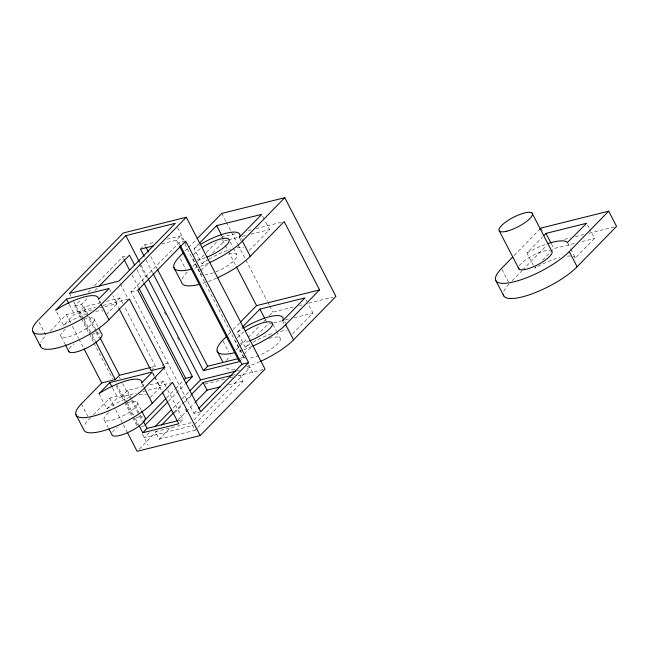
<?xml version="1.0" encoding="UTF-8"?>
<svg xmlns="http://www.w3.org/2000/svg" width="649" height="649" viewBox="0 0 649 649"><rect width="100%" height="100%" fill="white"/><g stroke="black" fill="none" stroke-linecap="round" stroke-linejoin="round"><path stroke-width="0.49" stroke-dasharray="3.25 2.43" d="M50.16 331.193L66.295 314.651L95.387 307.391M80.841 317.661L74.773 305.963L81.117 299.465M88.159 292.245L90.974 289.357M94.494 285.747L122.669 256.858L126.539 255.893M74.773 305.963L81.555 304.267L87.891 297.769M94.932 290.549L97.748 287.661M56.617 311.942L63.561 325.344L74.343 314.286L93.748 309.443M100.595 302.807L84.086 306.92L79.851 311.269L83.583 318.464M140.46 249.135L144.703 244.787L155.379 242.126M122.807 303.359L120.008 297.964L115.773 302.304L118.564 307.699M161.82 243.805L176.382 240.171L180.617 235.822L184.348 243.026M106.258 314.692L117.039 303.635L112.869 295.595M200.768 411.709L193.986 413.397L131.025 291.928L178.921 242.823L183.756 241.615M185.014 251.074L187.845 248.178M188.551 247.456L196.314 239.489M208.191 259.689A32.377 9.086 -27.4 0 0 205.125 261.62L202.05 263.818L194.181 248.632L199.089 243.602M192.883 266.26L197.126 261.92M197.831 261.19L205.603 253.224M206.309 252.502L216.904 241.639M202.05 263.818L206.26 259.503M212.572 253.029L224.497 240.803L227.442 240.073M249.257 250.4L269.603 229.551L264.97 220.619M90.641 417.583L89.246 419.019A41.431 11.625 -27.4 0 0 84.102 426.15M93.448 414.703L109.584 398.162L123.14 394.779L127.382 390.438L143.883 386.317M98.981 393.667L106.85 408.854L117.631 397.796L136.071 393.197M151.185 370.636L155.427 366.287L124.665 306.953M166.039 386.772L163.297 381.474L159.062 385.814L171.644 382.675M150.219 397.512L160.327 387.145L154.77 376.428M166.615 397.829L175.068 389.165M175.774 388.443L183.521 380.501M228.302 334.592L232.545 330.244M233.251 329.522L239.603 322.999M168.464 401.196L184.665 384.581M249.914 344.165A32.377 9.086 -27.4 0 0 248.413 345.13L245.338 347.329L237.469 332.142L241.679 327.826M149.148 432.623L144.216 437.677L192.712 425.574M173.105 408.059L181.558 399.395M182.264 398.673L188.608 392.166M174.248 412.147L190.449 395.541M139.251 449.14L156.871 431.074M174.492 413.007L182.247 405.057M185.062 402.169L191.406 395.663M236.171 349.77L239.002 346.874M239.708 346.152L247.48 338.186M248.186 337.464L260.192 325.149M263.721 321.531L266.552 318.635M269.376 315.738L272.904 312.12L294.24 306.79M245.338 347.329L249.549 343.013M256.566 335.825L267.786 324.313L272.694 323.097M159.167 439.235L195.081 430.271L191.147 422.677L155.233 431.642L159.167 439.235L171.141 426.961M178.183 419.741L194.384 403.134M180.146 422.329L182.977 419.432L166.501 387.656M239.343 361.647L243.586 357.299L184.819 243.927M193.986 413.397L198.213 409.065M193.962 419.789L201.012 412.569M194.392 424.608L250.06 367.545L245.208 368.754M195.081 430.271L197.199 428.105M197.896 427.383L242.977 381.174L239.043 373.581M292.545 333.919L312.891 313.061L307.796 303.237M514.162 255.511L538.8 230.257M533.381 265.473L526.899 252.972L542.45 237.023M512.175 280.798L522.031 270.698M522.737 269.976L546.669 245.444M536.179 266.707L534.768 268.151L535.855 267.502A36.685 10.295 -27.4 0 1 559.884 257.548M542.548 260.184L553.857 248.583L574.187 243.513M570.796 249.078L575.428 258.01L594.516 238.434L589.892 229.503M63.561 325.344L63.918 325.084A32.19 9.037 -27.4 0 1 87.704 313.443M194.181 248.632L197.247 246.433A32.377 9.086 -27.4 0 1 199.535 244.989M106.85 408.854L107.207 408.602A32.19 9.037 -27.4 0 1 130.993 396.953M237.469 332.142L240.536 329.943A32.377 9.086 -27.4 0 1 242.823 328.499M526.899 252.972L527.986 252.315A36.685 10.295 -27.4 0 1 545.014 244.568M167.028 239.213L180.617 235.822M221.139 237.291L235.684 233.664M248.291 230.517L251.204 229.795M256.047 228.586L283.199 221.812M228.424 239.822L238.224 237.38M242.15 236.398L246.068 235.425M250.968 234.2L269.603 229.551M131.025 291.928L137.799 290.233M106.42 301.355L120.008 297.964M103.15 305.452L128.356 299.165M99.573 307.991L117.039 303.635M299.092 305.582L302.969 304.616M308.786 303.164L333.026 297.112M564.492 239.351L570.39 237.883M575.298 236.658L585.122 234.208M589.049 233.226L614.587 226.858M581.934 241.574L594.516 238.434M273.675 322.845L281.512 320.89M285.438 319.916L288.375 319.178M294.265 317.71L312.891 313.061M151.542 367.261L155.427 366.287M165.106 363.87L168.983 362.905M239.7 358.264L243.586 357.299M149.708 384.865L163.297 381.474M142.861 391.501L160.327 387.145M236.479 370.936L239.384 370.206M233.218 375.033L235.157 374.546M204.889 384.103L225.252 379.024M230.103 377.807L233.007 377.085M237.858 375.876L263.072 369.581M228.416 384.808L242.977 381.174M141.612 426.466L144.516 425.744M178.118 420.641L182.977 419.432M587.572 225.041L589.43 228.61M567.559 242.823L570.333 248.186M551.545 244.121L553.857 248.583M540.909 228.091L542.296 230.768M501.953 269.392L508.435 281.901M262.658 216.149L264.508 219.727M305.947 299.668L307.334 302.345M241.501 237.964L242.426 239.749M284.789 321.474L285.714 323.259M239.749 238.272L241.136 240.949M283.037 321.782L283.962 323.567M221.747 213.424L225.933 221.496M226.396 222.396L231.052 231.369M231.515 232.261L237.558 243.927M238.029 244.827L245.468 259.178M245.93 260.079L267.323 301.347M267.794 302.247L269.189 304.941M269.651 305.833L272.904 312.12M230.184 241.866L232.959 247.228M233.421 248.121L236.666 254.376M273.01 324.492L276.247 330.739M276.709 331.631L279.954 337.886M222.185 236.341L224.497 240.803M265.473 319.852L267.786 324.313M222.542 239.992L224.87 244.486M225.333 245.387L228.132 250.782M228.602 251.682L236.058 266.066M177.607 227.775L184.113 240.317M184.576 241.217L185.971 243.902M248.664 364.86L253.994 375.138M192.964 258.821L200.833 274.008M244.121 357.518L236.252 342.339A20.492 5.752 -27.4 0 1 235.79 340.887M178.921 242.823L179.854 244.624M176.382 240.171L179.181 245.565M180.292 258.659L185.849 269.376M223.118 341.277L228.675 351.993M144.703 244.787L145.636 246.588M150.763 256.485L156.823 268.183M146.057 259.933L152.588 272.531M139.284 261.62L140.679 264.313M141.141 265.206L147.639 277.748M139.576 264.435L147.023 278.81M164.262 312.055L165.657 314.749M177.299 337.212L178.694 339.906M136.907 269.57L143.437 282.161M122.669 256.858L123.602 258.659M131.998 274.86L138.529 287.45M120.308 283.775L127.756 298.151M162.201 364.6L163.126 366.385M163.589 367.277L171.003 381.571M185.354 409.259L186.742 411.937M109.632 289.34L111.02 292.018M152.921 372.851L154.308 375.536M152.58 373.313L153.967 375.99M154.43 376.882L161.804 391.112M99.589 300.609L100.514 302.402M142.877 384.127L143.802 385.912M99.313 301.29L100.238 303.075M141.669 383.015L143.526 386.593M93.821 318.683L97.991 326.723M137.109 402.193L141.279 410.233M84.086 306.92L88.751 315.917M89.213 316.809L96.206 330.3M96.677 331.201L99.467 336.596M127.382 390.438L131.958 399.265M132.412 400.149L142.934 420.455M81.555 304.267L95.541 331.266M96.011 332.166L98.81 337.561M119.327 377.15L120.26 378.951M122.596 383.454L130.993 399.646M131.455 400.547L142.188 421.242M84.046 319.357L91.501 333.748M91.971 334.641L95.233 340.936M123.14 394.779L126.798 401.845M127.261 402.729L133.662 415.084M135.495 418.613L138.699 424.795M69.443 293.429L71.301 297.015M73.621 301.493L94.519 341.812M116.349 383.924L125.176 400.944M125.638 401.845L133.069 416.179M133.532 417.072L137.71 425.136M142.358 434.092L148.15 445.271M81.303 318.562L93.432 341.95M93.894 342.85L112.553 378.846M116.285 386.041L124.21 401.342M124.681 402.242L132.145 416.634M132.607 417.534L136.809 425.63M69.248 304.462L74.343 314.286M112.537 387.972L117.631 397.796M66.295 314.651L70.49 322.74M72.355 326.342L78.415 338.024M78.878 338.924L83.543 347.913M109.584 398.162L115.092 408.789M115.554 409.681L127.034 431.82M61.111 336.604L64.811 343.751M104.4 420.122L108.099 427.261M39.005 322.107L45.949 335.509A41.431 11.625 -27.4 0 0 40.806 342.64M81.368 403.832L87.85 416.342M575.428 258.01L575.314 257.653A36.685 10.295 -27.4 0 0 573.254 256.485M503.835 291.352A44.546 12.501 -27.4 0 1 509.36 283.686M567.323 256.144A36.685 10.295 -27.4 0 1 572.313 256.258M519.33 265.839A18.707 5.249 -27.4 0 1 533.778 254.968A18.707 5.249 -27.4 0 1 550.198 250.368M127.318 402.696A18.707 5.249 -27.4 0 1 135.138 407.442A18.707 5.249 -27.4 0 1 110.184 420.649A18.707 5.249 -27.4 0 1 109.308 412.229M112.577 432.129A18.707 5.249 -27.4 0 1 117.185 427.407M135.99 417.64A18.707 5.249 -27.4 0 1 142.707 416.569M139.129 394.795A32.19 9.037 -27.4 0 1 146.26 394.503M84.029 319.186A18.707 5.249 -27.4 0 1 91.85 323.932A18.707 5.249 -27.4 0 1 66.896 337.131A18.707 5.249 -27.4 0 1 66.02 328.71M95.841 311.285A32.19 9.037 -27.4 0 1 102.972 310.993M69.289 348.618A18.707 5.249 -27.4 0 1 73.897 343.897M91.898 334.373A18.707 5.249 -27.4 0 1 99.419 333.059M269.221 338.445A20.492 5.752 -27.4 0 1 279.792 341.058A20.492 5.752 -27.4 0 1 259.795 355.117M258.992 355.449A20.492 5.752 -27.4 0 1 248.583 358.362M245.801 358.305A20.492 5.752 -27.4 0 1 243.667 356.066M244.454 354.046A20.492 5.752 -27.4 0 1 252.583 346.631M252.047 346.452A41.431 11.625 -27.4 0 1 243.286 349.998M242.361 350.33A41.431 11.625 -27.4 0 1 236.99 352.042M248.786 341.163A20.492 5.752 -27.4 0 1 237.932 343.118M237.437 337.683A20.492 5.752 -27.4 0 1 245.541 330.893M259.916 361.631A41.431 11.625 -27.4 0 1 246.612 366.709M234.841 369.257A41.431 11.625 -27.4 0 1 225.82 367.553M226.493 360.528A41.431 11.625 -27.4 0 1 230.525 355.571M253.078 342.258A32.377 9.086 -27.4 0 1 273.213 333.124M280.522 331.25A32.377 9.086 -27.4 0 1 286.947 330.844M205.498 257.653A20.492 5.752 -27.4 0 1 197.426 259.665M193.686 254.773A20.492 5.752 -27.4 0 1 202.253 247.383M228.497 254.197A20.492 5.752 -27.4 0 1 235.936 258.424A20.492 5.752 -27.4 0 1 215.703 271.939M213.367 272.84A20.492 5.752 -27.4 0 1 205.295 274.852M202.512 274.795A20.492 5.752 -27.4 0 1 200.379 272.556M201.166 270.536A20.492 5.752 -27.4 0 1 208.475 263.681M208.986 259.219A32.377 9.086 -27.4 0 1 230.801 249.338M237.234 247.731A32.377 9.086 -27.4 0 1 243.659 247.334M208.759 262.934A41.431 11.625 -27.4 0 1 199.997 266.488M198.148 267.137A41.431 11.625 -27.4 0 1 191.999 269.002M216.628 278.121A41.431 11.625 -27.4 0 1 207.867 281.674M206.025 282.323A41.431 11.625 -27.4 0 1 201.571 283.718M182.093 279.192A41.431 11.625 -27.4 0 1 187.237 272.053"/><path stroke-width="0.97" d="M125.817 235.644L69.443 293.429L118.913 281.082L175.287 223.297L125.817 235.644L139.284 261.62M66.474 299.1L55.692 310.157L56.049 309.906A32.19 9.037 -27.4 0 1 98.453 299.319L109.17 288.448L66.474 299.1L68.786 303.57M99.159 286.217L129.443 255.171L134.578 265.068M186.304 217.261L123.278 232.983L38.08 320.322A41.431 11.625 -27.4 0 0 49.884 332.661A41.431 11.625 -27.4 0 0 101.106 304.592L186.304 217.261L265.011 369.103L200.16 435.576L137.134 451.306L127.496 432.705M40.319 344.554A41.431 11.625 -27.4 0 0 66.587 345.122A41.431 11.625 -27.4 0 0 108.975 319.779L129.321 298.921L164.741 367.253L144.394 388.11A41.431 11.625 -27.4 0 1 93.172 416.179A41.431 11.625 -27.4 0 1 81.368 403.832L101.715 382.983L115.271 379.6L119.505 375.252L150.576 367.496M183.602 252.526L179.367 256.874A41.431 11.625 -27.4 0 0 191.171 269.213M197.028 238.767L221.747 213.424L284.773 197.694L335.931 296.39L293.551 339.841A41.431 11.625 -27.4 0 1 260.728 361.266M199.795 242.88L216.628 225.617L261.734 214.365L239.286 237.38L239.903 235.79A32.377 9.086 -27.4 0 0 200.322 244.511M209.562 262.569A41.431 11.625 -27.4 0 0 242.393 241.144L284.773 197.694M109.762 382.618L98.981 393.667L99.338 393.416A32.19 9.037 -27.4 0 1 141.742 382.829L152.458 371.958L109.762 382.618L112.074 387.08M217.439 277.756A41.431 11.625 -27.4 0 0 250.263 256.331L284.165 221.569L319.584 289.892L285.682 324.654A41.431 11.625 -27.4 0 1 252.85 346.087M75.884 414.508L83.753 429.695A41.431 11.625 -27.4 0 0 112.22 427.764A41.431 11.625 -27.4 0 0 152.272 403.289L172.61 382.439L200.16 435.576M144.078 420.933L165.917 398.551M184.227 379.779L185.638 378.335L192.412 376.639L143.908 283.061M226.89 336.036L222.656 340.384A41.431 11.625 -27.4 0 0 234.459 352.723M240.317 322.277L256.558 305.622L319.584 289.892M145.222 425.022L167.758 401.918M186.068 383.137L192.412 376.639M242.377 327.112L259.916 309.135L305.022 297.875L282.575 320.89L283.191 319.3A32.377 9.086 -27.4 0 0 243.61 328.021M139.154 425.679L142.821 432.745L147.055 428.397L177.153 420.885M153.05 273.432L203.429 370.603L207.664 366.263L238.727 358.508M154.787 426.847L171.693 409.511M190.019 390.722L200.582 379.892L235.506 371.171M161.569 425.144L173.543 412.869M191.147 394.819L203.121 382.545L232.245 375.276M195.089 402.412L207.055 390.138L220.652 386.747M198.918 408.343L241.882 364.3L248.664 362.604L185.695 241.136L137.799 290.233L200.768 411.709L248.664 362.604M512.751 256.955L501.49 268.499A44.546 12.501 -27.4 0 0 514.186 281.771A44.546 12.501 -27.4 0 0 569.262 251.593L608.681 211.176L616.55 226.363L577.131 266.771A44.546 12.501 -27.4 0 1 532.805 293.567A44.546 12.501 -27.4 0 1 503.3 294.33M539.497 229.535L540.909 228.091L608.681 211.176M543.862 235.571L545.987 233.397L586.647 223.256L567.445 242.475A36.685 10.295 -27.4 0 0 547.707 243.635M153.083 245.987L140.46 249.135L144.192 256.331M164.741 367.253L151.185 370.636L119.035 308.599M203.429 370.603L239.343 361.647L179.643 246.466M142.821 432.745L178.735 423.781L162.258 391.996M569.262 251.593L577.131 266.771M545.987 233.397L551.082 243.221M532.058 213.123L551.731 251.082A18.707 5.249 -27.4 0 1 536.983 265.125A18.707 5.249 -27.4 0 1 518.6 267.68M499.341 231.052L519.022 269.011M495.925 280.725L503.802 295.912M242.393 241.144L250.263 256.331M285.682 324.654L293.551 339.841M216.628 225.617L221.723 235.441M259.916 309.135L264.549 318.067M236.52 266.966L256.558 305.622M180.317 245.525L241.882 364.3M173.875 267.542L181.752 282.729A41.431 11.625 -27.4 0 0 199.04 284.4M217.164 351.06L222.721 361.777M146.098 247.488L148.434 251.99M157.293 269.084L207.664 366.263M203.121 382.545L207.055 390.138M148.102 278.648L200.582 379.892M124.064 259.559L129.662 270.357M138.991 288.351L185.638 378.335M101.106 304.592L108.975 319.779M144.394 388.11L152.272 403.289M98.916 328.508L101.69 333.862A18.707 5.249 -27.4 0 1 86.942 347.905A18.707 5.249 -27.4 0 1 68.559 350.468M141.742 411.125L144.987 417.38A18.707 5.249 -27.4 0 1 132.396 430.279A18.707 5.249 -27.4 0 1 112.269 435.301L109.024 429.054M99.938 337.488L119.505 375.252M143.397 421.331L147.055 428.397M95.695 341.836L115.271 379.6M84.005 348.813L101.715 382.983M65.273 344.643L68.981 351.79M32.596 330.998L40.465 346.185M245.541 330.893A20.492 5.752 -27.4 0 1 272.426 323.234A20.492 5.752 -27.4 0 1 249.549 340.879M202.253 247.383A20.492 5.752 -27.4 0 1 229.081 239.603A20.492 5.752 -27.4 0 1 207.047 257.069M506.796 231.206A18.707 5.249 -27.4 0 0 532.472 214.446A18.707 5.249 -27.4 0 0 507.826 220.595A18.707 5.249 -27.4 0 0 506.796 231.206"/></g></svg>
